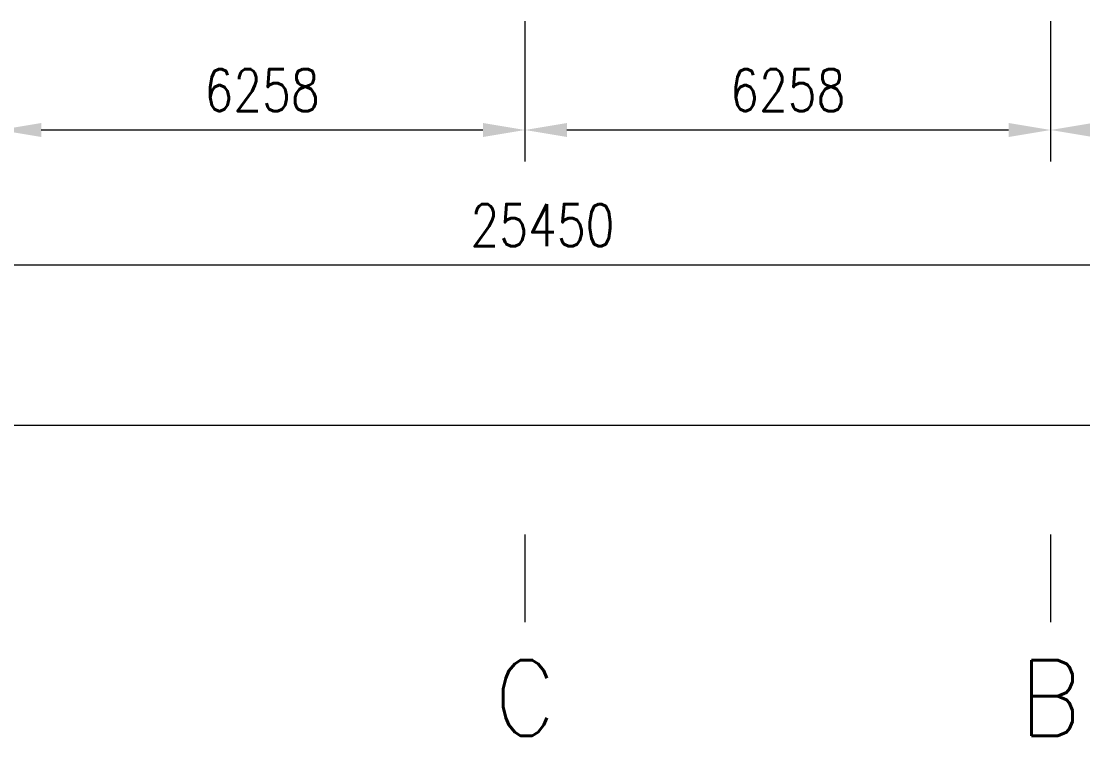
# Model space of a CAD drawing. Header units: millimetres. Extents: x 656141 to 1304589, y -54663 to 110742.
# Drawn here: x 986694 to 999331, y 70663 to 79162 of the extents above; entities that cross this region are included whole.
import ezdxf
from ezdxf.enums import TextEntityAlignment as Align

# ---------------------------------------------------------------- set-up
doc = ezdxf.new("R2010")
doc.units = ezdxf.units.MM
doc.header["$LTSCALE"] = 0.35
doc.header["$MEASUREMENT"] = 0
doc.linetypes.add('CONTIN', pattern=[0, 0, 0])
doc.layers.get('0').update_dxf_attribs({"linetype": 'CONTIN'})
doc.styles.add('S', font='simplex.shx')
doc.styles.add('SIMPLEX', font='simplex.shx', dxfattribs={"width": 0.8})

msp = doc.modelspace()

# ---------------------------------------------------------------- linework, layer by layer
at = {"color": 6, "linetype": 'ByBlock', "lineweight": 0}
for p, q in [((992690.4, 79161.7), (992690.4, 77493.2)), ((992690.4, 79161.7), (992690.4, 77493.2)), ((998948.4, 79161.7), (998948.4, 77493.2)), ((998948.4, 79161.7), (998948.4, 77493.2)), ((992190.4, 77868.2), (986932.4, 77868.2)), ((998448.4, 77868.2), (993190.4, 77868.2)), ((1005123.8, 76261.2), (980674.4, 76261.2)), ((955223.8, 74358.2), (1005123.8, 74358.2))]:
    msp.add_line(p, q, dxfattribs=at)
at = {"color": 1, "linetype": 'ByBlock', "lineweight": 0}
for p, q in [((992689.8, 73058.2), (992689.8, 72013.5)), ((998947.8, 73058.2), (998947.8, 72013.5))]:
    msp.add_line(p, q, dxfattribs=at)
at = {"color": 6, "linetype": 'Continuous', "lineweight": 5}
for points in [[(986932.4, 77951.5), (986932.4, 77784.9), (986432.4, 77868.2)], [(992190.4, 77784.9), (992190.4, 77951.5), (992690.4, 77868.2)], [(993190.4, 77951.5), (993190.4, 77784.9), (992690.4, 77868.2)], [(998448.4, 77784.9), (998448.4, 77951.5), (998948.4, 77868.2)], [(999448.4, 77951.5), (999448.4, 77784.9), (998948.4, 77868.2)]]:
    msp.add_solid(points, dxfattribs=at)

# ---------------------------------------------------------------- texts
at = {"linetype": 'ByBlock', "lineweight": 0, "style": 'S', "width": 0.9}
for s, p in [('C', (992689.8, 71113.5)), ('B', (998947.8, 71113.5))]:
    msp.add_text(s, height=900, dxfattribs=at).set_placement(p, align=Align.MIDDLE_CENTER)
at = {"color": 7, "linetype": 'Continuous', "lineweight": 0, "char_height": 500, "attachment_point": 5, "style": 'SIMPLEX'}
for s, insert in [('\\A1;6258', (989561.4, 78343.2)), ('\\A1;6258', (995819.4, 78343.2)), ('\\A1;{25450}', (992899.1, 76736.2))]:
    msp.add_mtext(s, dxfattribs=dict(at, insert=insert))

doc.saveas('drawing.dxf')
